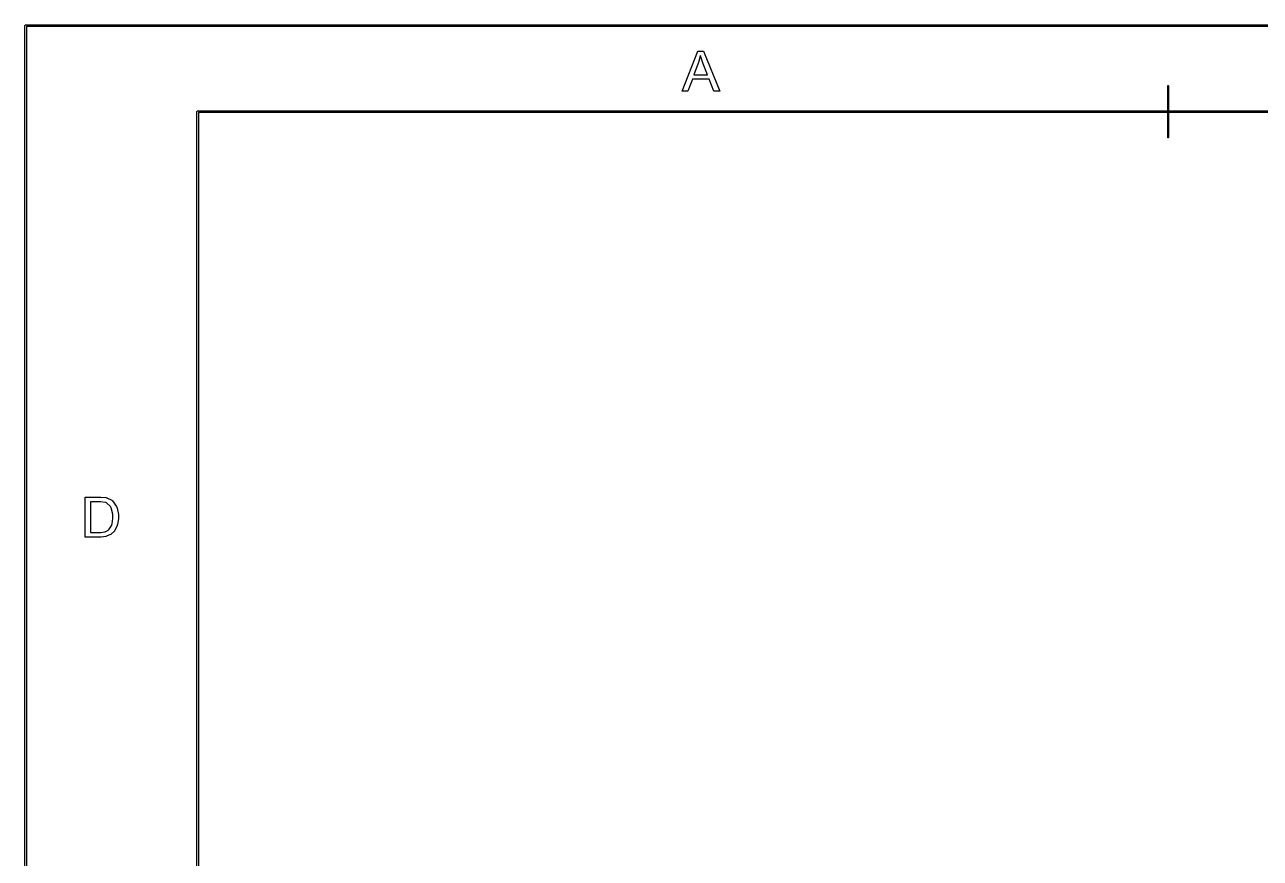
# Model space of a CAD drawing. Extents: x 0.54 to 10.46, y 0.74 to 7.76.
# Drawn here: x 0.535 to 2.935, y 6.142 to 7.761 of the extents above; entities that cross this region are included whole.
import ezdxf

# ---------------------------------------------------------------- set-up
doc = ezdxf.new("R2010")
doc.units = 0
doc.layers.get('0').update_dxf_attribs({"linetype": 'CONTINUOUS'})

msp = doc.modelspace()

# ---------------------------------------------------------------- linework, layer by layer
at = {"color": 0}
for points in [[(10.4631, 0.73899), (0.53689, 0.73899), (0.53646, 0.73899), (0.53516, 0.74029), (0.53516, 0.74072), (0.53516, 7.75928), (0.53516, 7.75971), (0.53646, 7.76101), (0.53689, 7.76101), (10.4631, 7.76101), (10.4635, 7.76101), (10.4648, 7.75971), (10.4648, 7.75928), (10.4648, 0.74072), (10.4648, 0.74029), (10.4635, 0.73899), (10.4631, 0.73899)], [(0.53863, 0.74246), (10.4614, 0.74246), (10.4614, 7.75754), (0.53863, 7.75754), (0.53863, 0.74246)], [(1.8125, 7.63167), (1.84239, 7.70953), (1.85351, 7.70953), (1.88536, 7.63167), (1.87364, 7.63167), (1.86453, 7.65528), (1.83203, 7.65528), (1.82346, 7.63167), (1.8125, 7.63167)], [(1.83496, 7.66363), (1.86139, 7.66363), (1.85325, 7.68522), (1.8526, 7.68685), (1.84799, 7.70031), (1.84771, 7.70133), (1.84744, 7.70008), (1.84397, 7.68772), (1.84353, 7.68647), (1.83496, 7.66363)], [(2.75608, 7.54135), (2.75592, 7.54135), (2.75543, 7.54189), (2.75543, 7.54204), (2.75543, 7.64231), (2.75543, 7.64247), (2.75592, 7.64296), (2.75608, 7.64296), (2.75624, 7.64296), (2.75678, 7.64247), (2.75678, 7.64231), (2.75678, 7.54204), (2.75678, 7.54189), (2.75624, 7.54135), (2.75608, 7.54135)], [(10.296, 0.90609), (0.87115, 0.90609), (0.87071, 0.90609), (0.86941, 0.90739), (0.86941, 0.90782), (0.86941, 7.59218), (0.86941, 7.59261), (0.87071, 7.59392), (0.87115, 7.59392), (10.296, 7.59392), (10.2964, 7.59392), (10.2977, 7.59261), (10.2977, 7.59218), (10.2977, 0.90782), (10.2977, 0.90739), (10.2964, 0.90609), (10.296, 0.90609)], [(0.87289, 0.90956), (10.2943, 0.90956), (10.2943, 7.59044), (0.87289, 7.59044), (0.87289, 0.90956)], [(0.65283, 6.76579), (0.65283, 6.84358), (0.67963, 6.84358), (0.68305, 6.84358), (0.69265, 6.84267), (0.69347, 6.84244), (0.69455, 6.84224), (0.7041, 6.83762), (0.70491, 6.83692), (0.70589, 6.83604), (0.71354, 6.82497), (0.71408, 6.82362), (0.71457, 6.82226), (0.71718, 6.8094), (0.71718, 6.80512), (0.71718, 6.80122), (0.71539, 6.79053), (0.71506, 6.78939), (0.71468, 6.78825), (0.71029, 6.77881), (0.7098, 6.77806), (0.70926, 6.77735), (0.70329, 6.77143), (0.70269, 6.771), (0.70204, 6.77056), (0.69428, 6.76731), (0.69341, 6.76708), (0.69249, 6.76687), (0.68376, 6.76579), (0.68088, 6.76579), (0.65283, 6.76579)], [(0.66309, 6.77496), (0.67974, 6.77496), (0.68273, 6.77496), (0.69103, 6.77615), (0.69179, 6.77636), (0.69249, 6.77664), (0.69835, 6.78), (0.69878, 6.78043), (0.69938, 6.78103), (0.7041, 6.78922), (0.70448, 6.79025), (0.70481, 6.79129), (0.70654, 6.80181), (0.70654, 6.80528), (0.70654, 6.81), (0.70318, 6.82292), (0.70253, 6.824), (0.70182, 6.82514), (0.69374, 6.83247), (0.69282, 6.83279), (0.69211, 6.83306), (0.68262, 6.83442), (0.67947, 6.83442), (0.66309, 6.83442), (0.66309, 6.77496)]]:
    msp.add_lwpolyline(points, close=True, dxfattribs=at)

doc.saveas('drawing.dxf')
